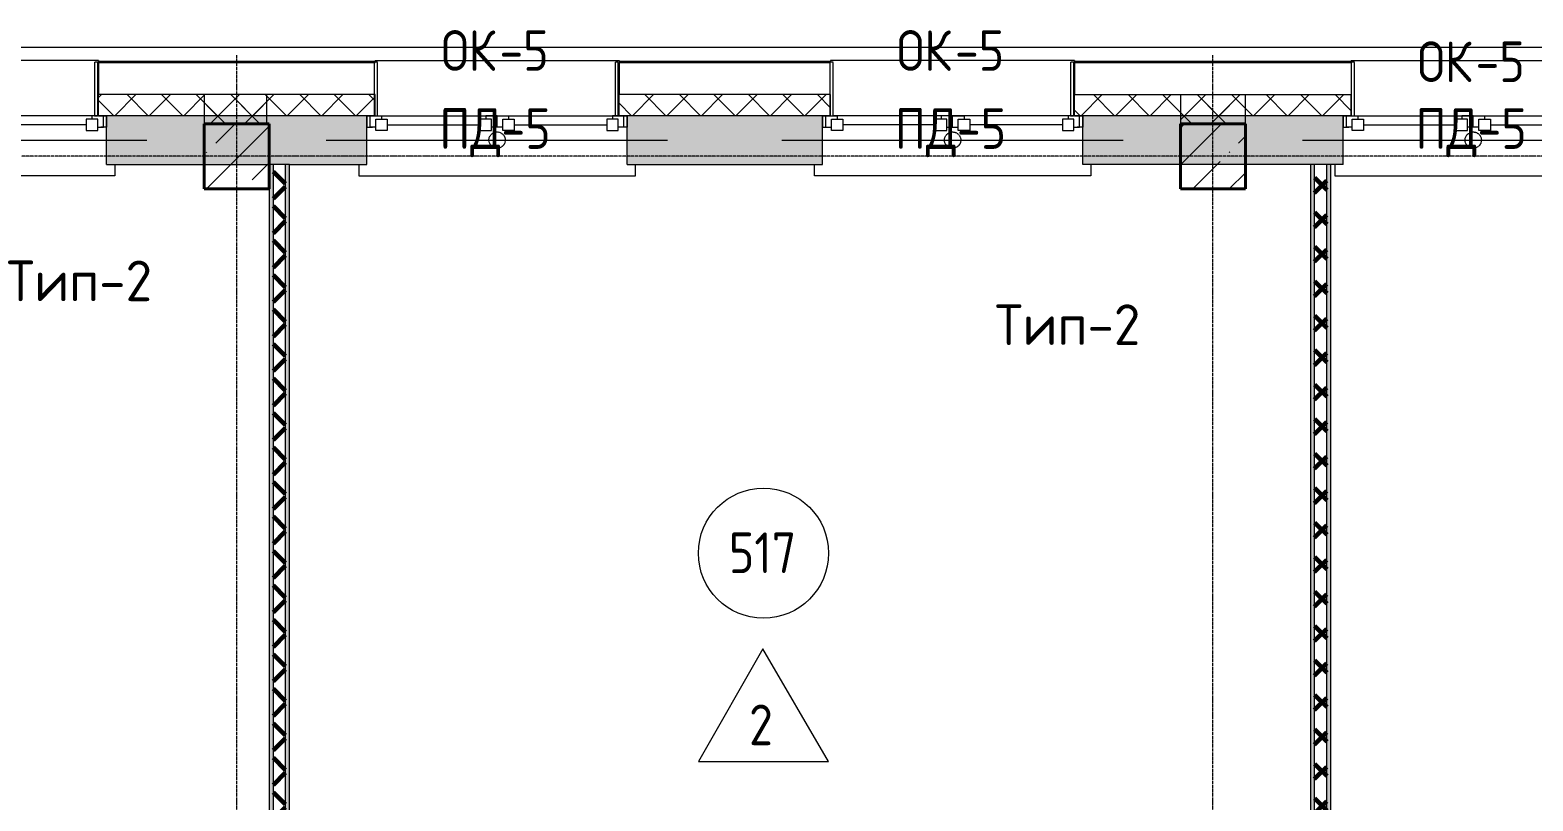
# Model space of a CAD drawing. Header units: millimetres. Extents: x -60946 to 138510, y -262288 to 24501.
# Drawn here: x 26539 to 35776, y -244875 to -240132 of the extents above; entities that cross this region are included whole.
import ezdxf

# ---------------------------------------------------------------- set-up
doc = ezdxf.new("R2010")
doc.units = ezdxf.units.MM
doc.linetypes.add('ADSK_Линия сетки', pattern=[25, 20, -2.5, 0, -2.5])
doc.linetypes.add('ADSK_Невидимые', pattern=[5, 3, -2])
for name, color, linetype, lineweight in [('2)Тип-2', 3, 'Continuous', 60), ('_ Окна', 7, 'Continuous', 18), ('Марки окон', 7, 'Continuous', 20), ('Марки помещений', 7, 'Continuous', 20), ('Несущие колонны', 7, 'Continuous', 18), ('Обобщенные модели', 7, 'ADSK_Невидимые', 18), ('Окна', 7, 'Continuous', 9), ('Оси', 7, 'Continuous', 9), ('Панели витража', 7, 'Continuous', 9), ('Стены внутренние', 7, 'Continuous', 18), ('Стены наружные', 7, 'Continuous', 18), ('Стены несущие', 7, 'Continuous', 30), ('Стены отделка', 7, 'Continuous', 30), ('Стены штриховка', 7, 'Continuous', 9)]:
    doc.layers.add(name, color=color, linetype=linetype, lineweight=lineweight)
doc.styles.add('GOST Common_2', font='', dxfattribs={"width": 0.9, "height": 250})
doc.styles.add('GOST Common_4', font='', dxfattribs={"height": 250})
doc.styles.get('GOST Common_2').set_extended_font_data('GOST Common')
doc.styles.get('GOST Common_4').set_extended_font_data('GOST Common')
pattern_1 = [(45, (9.36, -250313.7), (-224.5064, 224.5064), []), (45, (233.87, -250313.7), (-224.5064, 224.5064), [396.875, -79.375, 3.353, -76.022])]
pattern_2 = [(45, (9.36, -250313.7), (-106.066, 106.066), []), (135, (9.36, -250313.7), (-106.066, -106.066), [])]

# ---------------------------------------------------------------- blocks, each defined once
blk = doc.blocks.new('ADSK_КолоннаЖБ_Прямоугольная - 400x400 мм-1807143-Маркировочный 5-й')
at = {"layer": 'Несущие колонны', "lineweight": 40}
for p, q in [((-200, 200), (200, 200)), ((-200, -200), (-200, 200)), ((200, 200), (200, -200)), ((200, -200), (-200, -200))]:
    blk.add_line(p, q, dxfattribs=at)
blk = doc.blocks.new('ОКНО L03 _2СТ_RS - ОК-5_1600х2000h-3556607-Маркировочный 5-й')
at = {"layer": '_ Окна'}
for p, q in [((-838.1, -149), (-838.1, -79)), ((-838.1, -79), (-803.1, -79)), ((-818.1, -79), (-818.1, -149)), ((-783.1, -79), (-818.1, -79)), ((-713.1, -59), (-783.1, -59)), ((-783.1, -59), (-783.1, -129)), ((-713.1, -129), (-713.1, -59)), ((-143.1, -129), (-143.1, -59)), ((-143.1, -59), (-73.1, -59)), ((-73.1, -59), (-73.1, -129)), ((-38.1, -79), (-73.1, -79)), ((-38.1, -79), (-38.1, -149)), ((-38.1, -79), (-38.1, -149)), ((-3.1, -79), (-38.1, -79)), ((66.9, -59), (-3.1, -59)), ((-3.1, -59), (-3.1, -129)), ((66.9, -129), (66.9, -59)), ((636.9, -129), (636.9, -59)), ((636.9, -59), (706.9, -59)), ((706.9, -59), (706.9, -129)), ((741.9, -79), (706.9, -79)), ((761.9, -79), (726.9, -79)), ((741.9, -79), (741.9, -149)), ((761.9, -149), (761.9, -79)), ((-838.1, -149), (-833.1, -149)), ((-818.1, -149), (-748.1, -149)), ((-783.1, -129), (-713.1, -129)), ((-748.1, -149), (-748.1, -129)), ((-713.1, -94), (-143.1, -94)), ((-73.1, -129), (-143.1, -129)), ((-108.1, -149), (-108.1, -129)), ((-38.1, -149), (-108.1, -149)), ((-38.1, -149), (31.9, -149)), ((-3.1, -129), (66.9, -129)), ((31.9, -149), (31.9, -129)), ((66.9, -94), (636.9, -94)), ((706.9, -129), (636.9, -129)), ((671.9, -149), (671.9, -129)), ((741.9, -149), (671.9, -149)), ((761.9, -149), (756.9, -149))]:
    blk.add_line(p, q, dxfattribs=at)
blk = doc.blocks.new('Подоконник_ - ПД-5-3556614-Маркировочный 5-й')
at = {"layer": 'Окна'}
for p, q in [((-850, 300), (850, 300)), ((-850, 229), (-850, 300)), ((850, 300), (850, 229))]:
    blk.add_line(p, q, dxfattribs=at)
blk = doc.blocks.new('ОКНО L03 _2СТ_RS - ОК-5_1600х2000h-3556615-Маркировочный 5-й')
at = {"layer": '_ Окна'}
for p, q in [((-838.1, 149), (-838.1, 79)), ((-838.1, 149), (-833.1, 149)), ((-818.1, 149), (-748.1, 149)), ((-818.1, 79), (-818.1, 149)), ((-783.1, 59), (-783.1, 129)), ((-783.1, 129), (-713.1, 129)), ((-748.1, 149), (-748.1, 129)), ((-713.1, 129), (-713.1, 59)), ((-713.1, 94), (-143.1, 94)), ((-143.1, 129), (-143.1, 59)), ((-73.1, 129), (-143.1, 129)), ((-108.1, 149), (-108.1, 129)), ((-38.1, 149), (-108.1, 149)), ((-73.1, 59), (-73.1, 129)), ((-38.1, 79), (-38.1, 149)), ((-38.1, 149), (31.9, 149)), ((-38.1, 79), (-38.1, 149)), ((-3.1, 59), (-3.1, 129)), ((-3.1, 129), (66.9, 129)), ((31.9, 149), (31.9, 129)), ((66.9, 129), (66.9, 59)), ((66.9, 94), (636.9, 94)), ((636.9, 129), (636.9, 59)), ((706.9, 129), (636.9, 129)), ((671.9, 149), (671.9, 129)), ((741.9, 149), (671.9, 149)), ((706.9, 59), (706.9, 129)), ((741.9, 79), (741.9, 149)), ((761.9, 149), (756.9, 149)), ((761.9, 149), (761.9, 79)), ((-838.1, 79), (-803.1, 79)), ((-783.1, 79), (-818.1, 79)), ((-713.1, 59), (-783.1, 59)), ((-143.1, 59), (-73.1, 59)), ((-38.1, 79), (-73.1, 79)), ((-3.1, 79), (-38.1, 79)), ((66.9, 59), (-3.1, 59)), ((636.9, 59), (706.9, 59)), ((741.9, 79), (706.9, 79)), ((761.9, 79), (726.9, 79))]:
    blk.add_line(p, q, dxfattribs=at)
blk = doc.blocks.new('Подоконник_ - ПД-5-3556619-Маркировочный 5-й')
at = {"layer": 'Окна'}
for p, q in [((-850, -229), (-850, -300)), ((850, -300), (850, -229)), ((-850, -300), (850, -300))]:
    blk.add_line(p, q, dxfattribs=at)
blk = doc.blocks.new('Отлив_ - ОЦC-3495648-Маркировочный 5-й')
at = {"layer": 'Окна'}
for p, q in [((-750, 0), (-745, 0)), ((-725, 0), (735, 0)), ((-750, -328.5), (-750, -131)), ((-750, -341), (-750, -333.5)), ((-750, -341), (750, -341)), ((-750, -341), (750, -341)), ((750, -341), (750, -333.5))]:
    blk.add_line(p, q, dxfattribs=at)
blk = doc.blocks.new('Отлив_ - ОЦC-3495650-Маркировочный 5-й')
at = {"layer": 'Окна'}
for p, q in [((-750, 341), (-750, 333.5)), ((-750, 341), (750, 341)), ((-750, 341), (750, 341)), ((750, 341), (750, 333.5)), ((750, 328.5), (750, 131)), ((-735, 0), (725, 0)), ((745, 0), (750, 0))]:
    blk.add_line(p, q, dxfattribs=at)
blk = doc.blocks.new('Отлив_ - ОЦC-V2-Маркировочный 5-й')
at = {"layer": 'Окна'}
for p, q in [((-750, 341), (-750, 333.5)), ((-750, 341), (750, 341)), ((-750, 341), (750, 341)), ((750, 341), (750, 333.5)), ((-730, 0), (730, 0))]:
    blk.add_line(p, q, dxfattribs=at)
blk = doc.blocks.new('Обобщенные модели 10 - Обобщенные модели 10-1218172-Маркировочный 5-й')
at = {"layer": 'Обобщенные модели'}
for p, q in [((26945, 9984), (26925, 9984)), ((26925, 9984), (26925, 9654)), ((26945, 9654), (26945, 9984)), ((28665, 9984), (28645, 9984)), ((28645, 9984), (28645, 9654)), ((28665, 9654), (28665, 9984)), ((30145, 9984), (30125, 9984)), ((30125, 9984), (30125, 9654)), ((30145, 9654), (30145, 9984)), ((31465, 9984), (31445, 9984)), ((31445, 9984), (31445, 9654)), ((31465, 9654), (31465, 9984)), ((32945, 9984), (32925, 9984)), ((32925, 9984), (32925, 9654)), ((32945, 9654), (32945, 9984)), ((34670, 9984), (34650, 9984)), ((34650, 9984), (34650, 9654)), ((34670, 9654), (34670, 9984)), ((26925, 9654), (26945, 9654)), ((28645, 9654), (28665, 9654)), ((30125, 9654), (30145, 9654)), ((31445, 9654), (31465, 9654)), ((32925, 9654), (32945, 9654)), ((34650, 9654), (34670, 9654))]:
    blk.add_line(p, q, dxfattribs=at)
blk = doc.blocks.new('Системная панель - 1_Алюминиевая панель гладкая RAL 1013-V11-Маркировочный 5-й')
at = {"layer": 'Панели витража', "lineweight": 18}
for p, q in [((100, 2.5), (-100, 2.5)), ((-100, 2.5), (-100, -2.5)), ((100, -2.5), (100, 2.5)), ((-100, -2.5), (100, -2.5))]:
    blk.add_line(p, q, dxfattribs=at)
blk = doc.blocks.new('Системная панель - 1_Алюминиевая панель RAL 1013-V12-Маркировочный 5-й')
at = {"layer": 'Панели витража', "lineweight": 18}
for p, q in [((650, 2.5), (-650, 2.5)), ((-650, 2.5), (-650, -2.5)), ((650, -2.5), (650, 2.5)), ((-650, -2.5), (650, -2.5))]:
    blk.add_line(p, q, dxfattribs=at)
blk = doc.blocks.new('Системная панель - 1_Алюминиевая панель RAL 1013-V13-Маркировочный 5-й')
at = {"layer": 'Панели витража', "lineweight": 18}
for p, q in [((450, 2.5), (-450, 2.5)), ((-450, 2.5), (-450, -2.5)), ((450, -2.5), (450, 2.5)), ((-450, -2.5), (450, -2.5))]:
    blk.add_line(p, q, dxfattribs=at)
blk = doc.blocks.new('Обобщенные модели 13 - Обобщенные модели 1-3016844-Маркировочный 5-й')
at = {"layer": 'Обобщенные модели'}
blk.add_line((13072.5, 10077.5), (41527.5, 10077.5), dxfattribs=at)
blk = doc.blocks.new('BS_Перемычка металлическая - BS_Перемычка металлическая-3881251-Маркировочный 5-й')
at = {"layer": 'Обобщенные модели', "linetype": 'ADSK_Невидимые', "lineweight": 18}
blk.add_line((-1050, 0), (1050, 0), dxfattribs=at)
blk.add_circle((0, 0), 50, dxfattribs=at)
blk = doc.blocks.new('ADSK_Марка_Помещение_ОдноЗначение - Номер-159740-Маркировочный 5-й')
at = {"layer": 'Марки помещений'}
blk.add_circle((0, 0), 4, dxfattribs=at)
blk = doc.blocks.new('ADSK_Марка_Помещение_ТипПола_ГОСТ21-501-2011 - Отделка пола-1456712-Маркировочный 5-й')
at = {"layer": 'Марки помещений'}
for p, q in [((0, 6.934), (-3.965, 0)), ((4.041, 0), (0, 6.934)), ((-3.965, 0), (4.041, 0))]:
    blk.add_line(p, q, dxfattribs=at)

msp = doc.modelspace()

# ---------------------------------------------------------------- hatches: boundary and pattern name
at = {"layer": '2)Тип-2'}
for points in [[(28009.3615, -246658.7359), (28034.3615, -246658.7359), (28034.3615, -240958.7359), (28009.3615, -240958.7359), (28009.3615, -246633.7359)], [(28134.3615, -246658.7359), (28134.3615, -240958.7359), (28109.3615, -240958.7359), (28109.3615, -246658.7359)], [(34509.3615, -247483.7359), (34534.3615, -247483.7359), (34534.3615, -240958.7359), (34509.3615, -240958.7359), (34509.3615, -247458.7359)]]:
    msp.add_hatch(color=256, dxfattribs=at).paths.add_polyline_path(points)
h = msp.add_hatch(dxfattribs=at)
h.set_pattern_fill('FP_4', color=256, style=0, pattern_type=2)
h.set_pattern_definition(pattern_2)
h.paths.add_polyline_path([(28109.3615, -246658.7359), (28109.3615, -240958.7359), (28034.3615, -240958.7359), (28034.3615, -246658.7359)])
h = msp.add_hatch(color=256, dxfattribs=at)
h.paths.add_polyline_path([(34409.3615, -247383.7359), (34434.3615, -247383.7359), (34434.3615, -246708.7359), (34409.3615, -246708.7359), (34409.3615, -247358.7359)])
h.paths.add_polyline_path([(34409.3615, -246658.7359), (34434.3615, -246658.7359), (34434.3615, -240958.7359), (34409.3615, -240958.7359), (34409.3615, -246633.7359)])
h = msp.add_hatch(dxfattribs=at)
h.set_pattern_fill('FP_4', color=256, style=0, pattern_type=2)
h.set_pattern_definition(pattern_2)
h.paths.add_polyline_path([(34434.3615, -247458.7359), (34509.3615, -247458.7359), (34509.3615, -240958.7359), (34434.3615, -240958.7359), (34434.3615, -247383.7359)])
at = {"layer": 'Несущие колонны', "lineweight": 9}
h = msp.add_hatch(dxfattribs=at)
h.set_pattern_fill('FP_1', color=256, style=0, pattern_type=2)
h.set_pattern_definition(pattern_1)
h.paths.add_polyline_path([(27609.3615, -241108.7359), (28009.3615, -241108.7359), (28009.3615, -240708.7359), (27609.3615, -240708.7359)])
h = msp.add_hatch(dxfattribs=at)
h.set_pattern_fill('FP_1', color=256, style=0, pattern_type=2)
h.set_pattern_definition(pattern_1)
h.paths.add_polyline_path([(33609.3615, -241108.7359), (34009.3615, -241108.7359), (34009.3615, -240708.7359), (33609.3615, -240708.7359)])
at = {"layer": 'Стены внутренние', "lineweight": 9}
h = msp.add_hatch(dxfattribs=at)
h.set_pattern_fill('FP_2', color=256, style=0, pattern_type=2)
h.set_pattern_definition([(45, (9.36, -250313.7), (84.18955, 308.69595), [396.875, -79.375, 3.353, -76.022])])
h.paths.add_polyline_path([(41759.3615, -240958.7359), (42009.3615, -240958.7359), (42009.3615, -240658.7359), (39009.3615, -240659.7359), (39009.3615, -240958.7359), (41734.3615, -240958.7359)])
h.paths.add_polyline_path([(31409.3615, -240958.7359), (31409.3615, -240659.7359), (30209.3615, -240659.7359), (30209.3615, -240958.7359), (31138.4945, -240958.7359)])
h.paths.add_polyline_path([(34509.3615, -240958.7359), (34609.3615, -240958.7359), (34609.3615, -240659.7359), (33009.3615, -240659.7359), (33009.3615, -240958.7359), (34434.3615, -240958.7359)])
h.paths.add_polyline_path([(36209.3615, -240958.7359), (37409.3615, -240958.7359), (37409.3615, -240659.7359), (36209.3615, -240659.7359)])
h.paths.add_polyline_path([(22134.3615, -240958.7359), (22609.3615, -240958.7359), (22609.3615, -240659.7359), (21009.3615, -240659.7359), (21009.3615, -240958.7359), (22109.3615, -240958.7359)])
h.paths.add_polyline_path([(24209.3615, -240958.7359), (25409.3615, -240958.7359), (25409.3615, -240659.7359), (24209.3615, -240659.7359)])
h.paths.add_polyline_path([(28609.3615, -240958.7359), (28609.3615, -240659.7359), (27009.3615, -240659.7359), (27009.3615, -240958.7359), (28250.6673, -240958.7359)])
h.paths.add_polyline_path([(18209.3615, -240958.7359), (19409.3615, -240958.7359), (19409.3615, -240659.7359), (18209.3615, -240659.7359), (18209.3615, -240854.1935)])
h.paths.add_polyline_path([(15609.3615, -240958.7359), (15609.3615, -240708.7359), (16009.3615, -240708.7359), (16009.3615, -240958.7359), (16609.3615, -240958.7359), (16609.3615, -240659.7359), (12609.3615, -240658.7359), (12609.3615, -240958.7359), (14609.3615, -240958.7359), (14609.3615, -240708.7359), (15009.3615, -240708.7359), (15009.3615, -240958.7359), (15584.3615, -240958.7359)])
at = {"layer": 'Стены наружные', "lineweight": 9}
h = msp.add_hatch(dxfattribs=at)
h.set_pattern_fill('FP_4', color=256, style=0, pattern_type=2)
h.set_pattern_definition(pattern_2)
h.paths.add_polyline_path([(41829.3615, -240658.7359), (41829.3615, -240528.7359), (38959.3615, -240528.7359), (38959.3615, -240658.7359), (41245.8893, -240658.7359)])
h.paths.add_polyline_path([(31459.3615, -240658.7359), (31459.3615, -240528.7359), (30159.3615, -240528.7359), (30159.3615, -240658.7359), (31138.4945, -240658.7359)])
h.paths.add_polyline_path([(32959.3615, -240658.7359), (34659.3615, -240658.7359), (34659.3615, -240528.7359), (32959.3615, -240528.7359)])
h.paths.add_polyline_path([(36914.1487, -240658.7359), (37459.3615, -240658.7359), (37459.3615, -240528.7359), (36159.3615, -240528.7359), (36159.3615, -240658.7359)])
h.paths.add_polyline_path([(25459.3615, -240658.7359), (25459.3615, -240528.7359), (24159.3615, -240528.7359), (24159.3615, -240658.7359), (25362.8402, -240658.7359)])
h.paths.add_polyline_path([(28250.6673, -240658.7359), (28659.3615, -240658.7359), (28659.3615, -240528.7359), (26959.3615, -240528.7359), (26959.3615, -240658.7359)])
h.paths.add_polyline_path([(20959.3615, -240658.7359), (22659.3615, -240658.7359), (22659.3615, -240528.7359), (20959.3615, -240528.7359)])
h.paths.add_polyline_path([(13811.5318, -240658.7359), (16659.3615, -240658.7359), (16659.3615, -240528.7359), (12789.3615, -240528.7359), (12789.3615, -240658.7359)])
h.paths.add_polyline_path([(19459.3615, -240658.7359), (19459.3615, -240528.7359), (18159.3615, -240528.7359), (18159.3615, -240658.7359), (18865.2292, -240658.7359)])
h = msp.add_hatch(dxfattribs=at)
h.set_pattern_fill('FP_4', color=256, style=0, pattern_type=2)
h.set_pattern_definition(pattern_2)
h.paths.add_polyline_path([(27994.7859, -240708.7359), (27994.7859, -240528.7359), (27609.3615, -240528.7359), (27609.3615, -240708.7359)])
h = msp.add_hatch(dxfattribs=at)
h.set_pattern_fill('FP_4', color=256, style=0, pattern_type=2)
h.set_pattern_definition(pattern_2)
h.paths.add_polyline_path([(34009.3615, -240708.7359), (34009.3615, -240528.7359), (33609.3615, -240528.7359), (33609.3615, -240708.7359)])

# ---------------------------------------------------------------- linework, layer by layer
at = {"layer": 'Несущие колонны', "lineweight": 9}
for p, q in [((28009.3615, -240708.7359), (27609.3615, -240708.7359)), ((27609.3615, -240708.7359), (27609.3615, -241108.7359)), ((28009.3615, -241108.7359), (28009.3615, -240708.7359)), ((34009.3615, -240708.7359), (33609.3615, -240708.7359)), ((33609.3615, -240708.7359), (33609.3615, -241108.7359)), ((34009.3615, -241108.7359), (34009.3615, -240708.7359)), ((27609.3615, -241108.7359), (28009.3615, -241108.7359)), ((33609.3615, -241108.7359), (34009.3615, -241108.7359))]:
    msp.add_line(p, q, dxfattribs=at)
at = {"layer": 'Оси', "color": 253, "linetype": 'ADSK_Линия сетки', "lineweight": 5, "true_color": 0xaaaaaa}
for p, q in [((27809.3615, -261287.5872), (27809.3615, -240286.2598)), ((33809.3615, -261287.5872), (33809.3615, -240286.2598)), ((62528.5982, -240908.7359), (-25230.7352, -240908.7359))]:
    msp.add_line(p, q, dxfattribs=at)
at = {"layer": 'Стены несущие', "lineweight": 9}
for p, q in [((26959.3615, -240658.7359), (26959.3615, -240659.7359)), ((26959.3615, -240659.7359), (27009.3615, -240659.7359)), ((27009.3615, -240958.7359), (27009.3615, -240659.7359)), ((28609.3615, -240659.7359), (28659.3615, -240659.7359)), ((28609.3615, -240958.7359), (28609.3615, -240659.7359)), ((28659.3615, -240658.7359), (28659.3615, -240659.7359)), ((30159.3615, -240658.7359), (30159.3615, -240659.7359)), ((30159.3615, -240659.7359), (30209.3615, -240659.7359)), ((30209.3615, -240958.7359), (30209.3615, -240659.7359)), ((31409.3615, -240659.7359), (31459.3615, -240659.7359)), ((31409.3615, -240958.7359), (31409.3615, -240659.7359)), ((31459.3615, -240658.7359), (31459.3615, -240659.7359)), ((32959.3615, -240658.7359), (32959.3615, -240659.7359)), ((32959.3615, -240659.7359), (33009.3615, -240659.7359)), ((33009.3615, -240958.7359), (33009.3615, -240659.7359)), ((34609.3615, -240659.7359), (34659.3615, -240659.7359)), ((34609.3615, -240958.7359), (34609.3615, -240659.7359)), ((34659.3615, -240658.7359), (34659.3615, -240659.7359)), ((27009.3615, -240958.7359), (28009.3615, -240958.7359)), ((28009.3615, -240958.7359), (28009.3615, -246633.7359)), ((28134.3615, -240958.7359), (28609.3615, -240958.7359)), ((28134.3615, -246633.7359), (28134.3615, -240958.7359)), ((30209.3615, -240958.7359), (31409.3615, -240958.7359)), ((34409.3615, -240958.7359), (33009.3615, -240958.7359)), ((34409.3615, -240958.7359), (34409.3615, -246633.7359)), ((34609.3615, -240958.7359), (34534.3615, -240958.7359)), ((34534.3615, -248083.7359), (34534.3615, -240958.7359))]:
    msp.add_line(p, q, dxfattribs=at)
at = {"layer": 'Стены отделка', "lineweight": 9}
for p, q in [((28659.3615, -240528.7359), (26959.3615, -240528.7359)), ((26959.3615, -240658.7359), (26959.3615, -240528.7359)), ((27609.3615, -240528.7359), (27609.3615, -240708.7359)), ((27994.7859, -240708.7359), (27994.7859, -240528.7359)), ((28659.3615, -240658.7359), (28659.3615, -240528.7359)), ((31459.3615, -240528.7359), (30159.3615, -240528.7359)), ((30159.3615, -240658.7359), (30159.3615, -240528.7359)), ((31459.3615, -240658.7359), (31459.3615, -240528.7359)), ((32959.3615, -240528.7359), (34659.3615, -240528.7359)), ((32959.3615, -240658.7359), (32959.3615, -240528.7359)), ((33609.3615, -240528.7359), (33609.3615, -240708.7359)), ((34009.3615, -240708.7359), (34009.3615, -240528.7359)), ((34659.3615, -240658.7359), (34659.3615, -240528.7359)), ((27609.3615, -240708.7359), (27994.7859, -240708.7359)), ((33609.3615, -240708.7359), (34009.3615, -240708.7359))]:
    msp.add_line(p, q, dxfattribs=at)
at = {"layer": 'Стены штриховка', "lineweight": 9}
for p, q in [((28659.3615, -240658.7359), (26959.3615, -240658.7359)), ((31459.3615, -240658.7359), (30159.3615, -240658.7359)), ((34659.3615, -240658.7359), (32959.3615, -240658.7359)), ((28134.3615, -240958.7359), (28009.3615, -240958.7359)), ((28034.3615, -246658.7359), (28034.3615, -240958.7359)), ((28109.3615, -246658.7359), (28109.3615, -240958.7359)), ((34534.3615, -240958.7359), (34409.3615, -240958.7359)), ((34434.3615, -247383.7359), (34434.3615, -240958.7359)), ((34509.3615, -248058.7359), (34509.3615, -240958.7359))]:
    msp.add_line(p, q, dxfattribs=at)

# ---------------------------------------------------------------- block references
at = {"layer": 'Марки помещений', "xscale": 99.99999999999993, "yscale": 99.99999999999993, "zscale": 99.99999999999993}
for name, p in [('ADSK_Марка_Помещение_ОдноЗначение - Номер-159740-Маркировочный 5-й', (31046.5382, -243350.2212)), ('ADSK_Марка_Помещение_ТипПола_ГОСТ21-501-2011 - Отделка пола-1456712-Маркировочный 5-й', (31043.0329, -244631.3088))]:
    msp.add_blockref(name, p, dxfattribs=at)
at = {"layer": 'Несущие колонны', "lineweight": 40, "rotation": 89.9999999999999}
for p in [(27809.3615, -240908.7359), (33809.3615, -240908.7359)]:
    msp.add_blockref('ADSK_КолоннаЖБ_Прямоугольная - 400x400 мм-1807143-Маркировочный 5-й', p, dxfattribs=at)
at = {"layer": 'Обобщенные модели'}
for name in ['Обобщенные модели 13 - Обобщенные модели 1-3016844-Маркировочный 5-й', 'Обобщенные модели 10 - Обобщенные модели 10-1218172-Маркировочный 5-й']:
    msp.add_blockref(name, (9.3615, -250313.7049), dxfattribs=at)
at = {"layer": 'Обобщенные модели', "linetype": 'ADSK_Невидимые', "lineweight": 18}
for p in [(26209.3615, -240808.7359), (29409.3615, -240808.7359), (32209.3615, -240808.7359), (35409.3615, -240808.7359)]:
    msp.add_blockref('BS_Перемычка металлическая - BS_Перемычка металлическая-3881251-Маркировочный 5-й', p, dxfattribs=at)
at = {"layer": 'Окна', "rotation": 180}
for name, p in [('Отлив_ - ОЦC-3495648-Маркировочный 5-й', (26209.3615, -240659.7359)), ('Отлив_ - ОЦC-3495648-Маркировочный 5-й', (32209.3615, -240659.7359)), ('ОКНО L03 _2СТ_RS - ОК-5_1600х2000h-3556607-Маркировочный 5-й', (26171.2615, -240808.7359)), ('ОКНО L03 _2СТ_RS - ОК-5_1600х2000h-3556607-Маркировочный 5-й', (32171.2615, -240808.7359))]:
    msp.add_blockref(name, p, dxfattribs=at)
at = {"layer": 'Окна'}
for name, p in [('Отлив_ - ОЦC-3495650-Маркировочный 5-й', (29409.3615, -240659.7359)), ('Отлив_ - ОЦC-V2-Маркировочный 5-й', (35409.3615, -240659.7359)), ('ОКНО L03 _2СТ_RS - ОК-5_1600х2000h-3556615-Маркировочный 5-й', (29447.4615, -240808.7359)), ('ОКНО L03 _2СТ_RS - ОК-5_1600х2000h-3556615-Маркировочный 5-й', (35447.4615, -240808.7359))]:
    msp.add_blockref(name, p, dxfattribs=at)
at = {"layer": 'Окна', "color": 7, "true_color": 0xffffff, "rotation": 180}
for p in [(26209.3615, -240729.7359), (32209.3615, -240729.7359)]:
    msp.add_blockref('Подоконник_ - ПД-5-3556614-Маркировочный 5-й', p, dxfattribs=at)
at = {"layer": 'Окна', "color": 7, "true_color": 0xffffff}
for p in [(29409.3615, -240729.7359), (35409.3615, -240729.7359)]:
    msp.add_blockref('Подоконник_ - ПД-5-3556619-Маркировочный 5-й', p, dxfattribs=at)
at = {"layer": 'Панели витража'}
for name, p in [('Системная панель - 1_Алюминиевая панель гладкая RAL 1013-V11-Маркировочный 5-й', (27059.3615, -240328.7359)), ('Системная панель - 1_Алюминиевая панель RAL 1013-V12-Маркировочный 5-й', (27809.3615, -240328.7359)), ('Системная панель - 1_Алюминиевая панель гладкая RAL 1013-V11-Маркировочный 5-й', (28559.3615, -240328.7359)), ('Системная панель - 1_Алюминиевая панель гладкая RAL 1013-V11-Маркировочный 5-й', (30259.3615, -240328.7359)), ('Системная панель - 1_Алюминиевая панель RAL 1013-V13-Маркировочный 5-й', (30809.3615, -240328.7359)), ('Системная панель - 1_Алюминиевая панель гладкая RAL 1013-V11-Маркировочный 5-й', (31359.3615, -240328.7359)), ('Системная панель - 1_Алюминиевая панель гладкая RAL 1013-V11-Маркировочный 5-й', (33059.3615, -240328.7359)), ('Системная панель - 1_Алюминиевая панель RAL 1013-V12-Маркировочный 5-й', (33809.3615, -240328.7359)), ('Системная панель - 1_Алюминиевая панель гладкая RAL 1013-V11-Маркировочный 5-й', (34559.3615, -240328.7359))]:
    msp.add_blockref(name, p, dxfattribs=at)

# ---------------------------------------------------------------- texts
at = {"layer": '2)Тип-2', "color": 116, "lineweight": 30, "true_color": 0x008040, "char_height": 250, "width": 673.4175, "attachment_point": 1, "style": 'GOST Common_4'}
for insert in [(26395.6584, -241549.8858), (32469.9599, -241819.1926)]:
    msp.add_mtext('Тип-2', dxfattribs=dict(at, insert=insert))
at = {"layer": 'Марки окон', "lineweight": 5, "char_height": 250, "attachment_point": 1, "style": 'GOST Common_2'}
for s, insert, width in [('ОК', (29066.4541, -240132.7608), 432.91125), ('-5', (29423.6416, -240132.7608), 389.620125), ('ОК', (31866.4541, -240132.7608), 432.91125), ('-5', (32223.6416, -240132.7608), 389.620125), ('ОК', (35066.4541, -240201.7228), 432.91125), ('-5', (35423.6416, -240201.7228), 389.620125), ('ПД', (29054.7541, -240612.7228), 461.772), ('-5', (29435.7541, -240612.7228), 389.620125), ('ПД', (31854.7541, -240612.7228), 461.772), ('-5', (32235.7541, -240612.7228), 389.620125), ('ПД', (35054.7541, -240612.7228), 461.772), ('-5', (35435.7541, -240612.7228), 389.620125)]:
    msp.add_mtext(s, dxfattribs=dict(at, insert=insert, width=width))
at = {"layer": 'Марки помещений', "lineweight": 9, "char_height": 250, "attachment_point": 1, "style": 'GOST Common_2'}
for s, insert, width in [('517', (30834.131, -243222.4961), 526.708687), ('\\fGOST Common|b0|i0|c204|p34|;\\W.9;2', (30957.7006, -244281.2996), 194.810062)]:
    msp.add_mtext(s, dxfattribs=dict(at, insert=insert, width=width))

doc.saveas('drawing.dxf')
